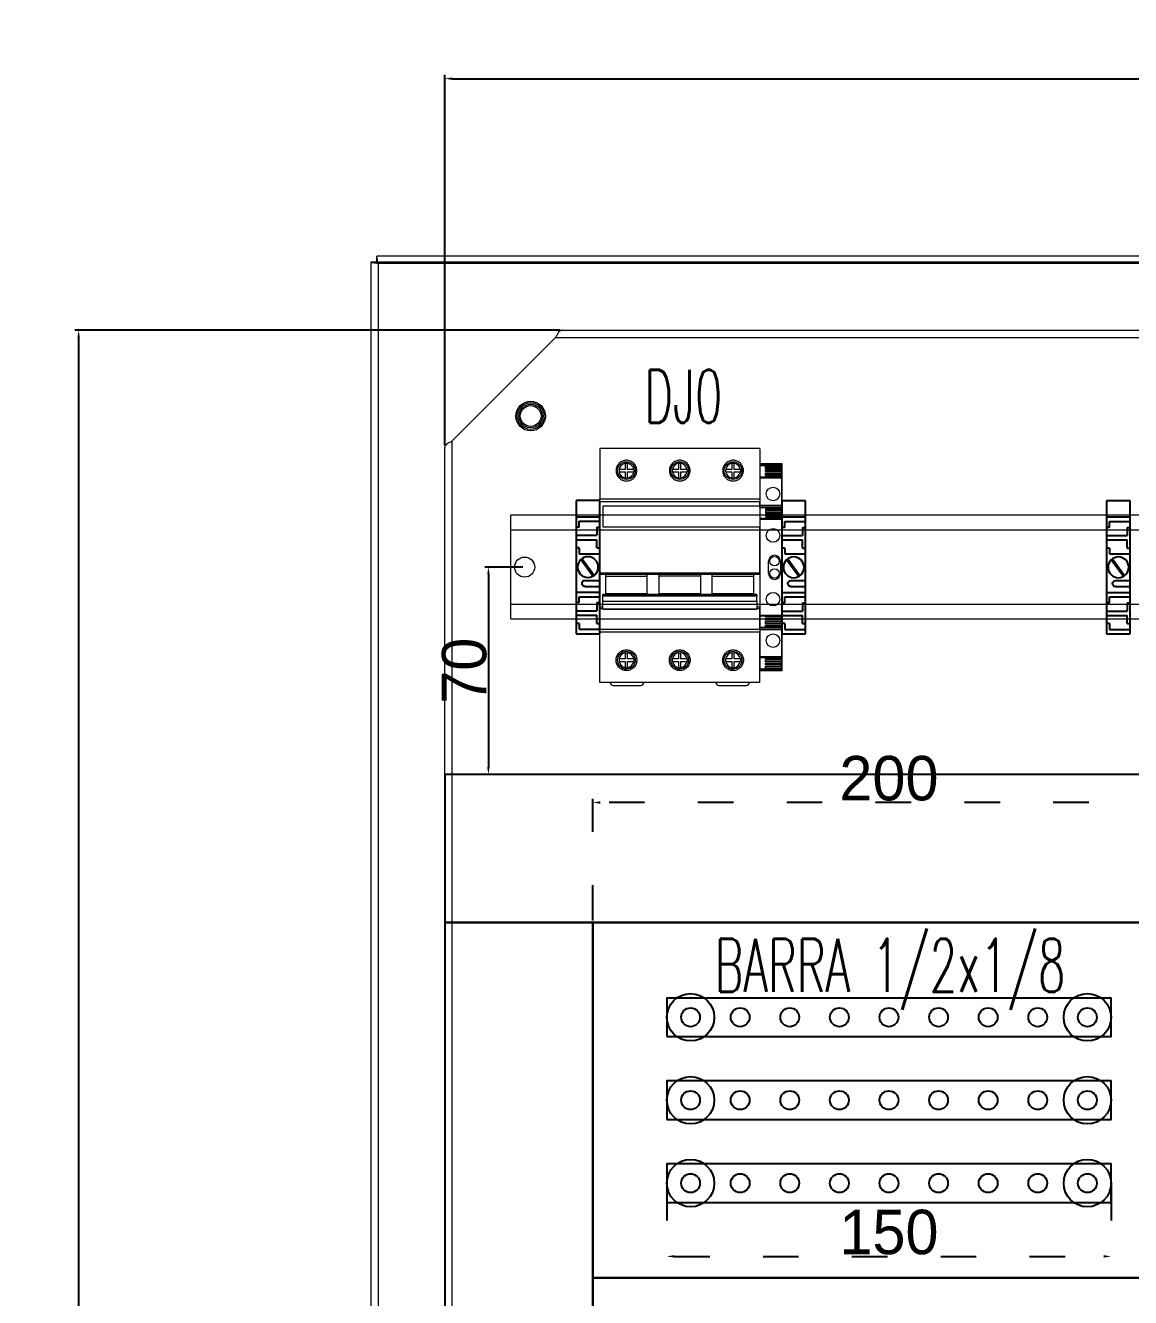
# Model space of a CAD drawing. Header units: inches. Extents: x -3 to 3194, y -983 to 1262.
# Drawn here: x -2.9 to 370.3, y 832.2 to 1261.7 of the extents above; entities that cross this region are included whole.
import ezdxf
from ezdxf.enums import TextEntityAlignment as Align

# ---------------------------------------------------------------- set-up
doc = ezdxf.new("R2010")
doc.units = ezdxf.units.IN
doc.header["$MEASUREMENT"] = 0
doc.linetypes.add('ACAD_ISO03W100', pattern=[30, 12, -18])
doc.layers.add('02', color=7, linetype='Continuous')
doc.layers.add('AUTOCONNECTING', color=1, linetype='Continuous', lineweight=13)
doc.layers.add('T_Din Rail', color=1, linetype='Continuous', lineweight=0)
doc.styles.add('ROMANS', font='romans')
doc.dimstyles.new('ISO-25', dxfattribs={"dimtxt": 15, "dimasz": 2.5, "dimexe": 1.25, "dimexo": 0.625, "dimtad": 1, "dimtxsty": 'Standard', "dimcen": 2.5, "dimclrd": 4, "dimclre": 4, "dimclrt": 4, "dimadec": 0, "dimazin": 0, "dimtfac": 1, "dimtmove": 0, "dimatfit": 3, "dimfxl": 1, "dimtfillclr": 4, "dimarcsym": 0})

# ---------------------------------------------------------------- blocks, each defined once
blk = doc.blocks.new('*U110')
blk.add_circle((0, 0), 3.17)
blk = doc.blocks.new('*U111')
at = {"color": 0, "linetype": 'ByBlock', "lineweight": -2, "transparency": 16777216}
for p in [(0, 0), (16.75, 0), (33.5, 0), (50.25, 0), (67, 0), (83.75, 0), (100.5, 0), (117.25, 0), (134, 0)]:
    blk.add_blockref('*U110', p, dxfattribs=at)
blk = doc.blocks.new('*U112')
blk.add_circle((0, 0), 3.17)
blk = doc.blocks.new('*U113')
at = {"color": 0, "linetype": 'ByBlock', "lineweight": -2, "transparency": 16777216}
for p in [(0, 0), (16.75, 0), (33.5, 0), (50.25, 0), (67, 0), (83.75, 0), (100.5, 0), (117.25, 0), (134, 0)]:
    blk.add_blockref('*U112', p, dxfattribs=at)
blk = doc.blocks.new('*U114')
blk.add_circle((0, 0), 3.17)
blk = doc.blocks.new('*U115')
at = {"color": 0, "linetype": 'ByBlock', "lineweight": -2, "transparency": 16777216}
for p in [(0, 0), (16.75, 0), (33.5, 0), (50.25, 0), (67, 0), (83.75, 0), (100.5, 0), (117.25, 0), (134, 0)]:
    blk.add_blockref('*U114', p, dxfattribs=at)
blk = doc.blocks.new('*D128')
at = {"layer": 'AUTOCONNECTING', "color": 4, "linetype": 'ACAD_ISO03W100', "lineweight": -2, "transparency": 16777216}
for p, q in [((213.74, 870.22), (213.74, 844.87)), ((363.74, 870.22), (363.74, 844.87)), ((216.24, 846.12), (361.24, 846.12))]:
    blk.add_line(p, q, dxfattribs=at)
at = {"layer": 'AUTOCONNECTING', "color": 4, "linetype": 'ACAD_ISO03W100', "lineweight": 13, "transparency": 16777216}
for points in [[(216.24, 846.54), (216.24, 845.71), (213.74, 846.12)], [(361.24, 846.54), (361.24, 845.71), (363.74, 846.12)]]:
    blk.add_solid(points, dxfattribs=at)
at = {"layer": 'Defpoints', "color": 0, "linetype": 'ACAD_ISO03W100', "lineweight": 13, "transparency": 16777216}
for p in [(213.74, 870.84), (363.74, 870.84), (363.74, 846.12)]:
    blk.add_point(p, dxfattribs=at)
at = {"layer": 'AUTOCONNECTING', "color": 4, "linetype": 'ACAD_ISO03W100', "lineweight": 13, "transparency": 16777216, "insert": (288.74, 854.25), "char_height": 15, "attachment_point": 5}
blk.add_mtext('150', dxfattribs=at)
blk = doc.blocks.new('*D129')
at = {"layer": 'AUTOCONNECTING', "color": 4, "linetype": 'ACAD_ISO03W100', "lineweight": -2, "transparency": 16777216}
for p, q in [((188.74, 959.47), (188.74, 1000.6)), ((386.24, 999.35), (191.24, 999.35)), ((388.74, 959.47), (388.74, 1000.6))]:
    blk.add_line(p, q, dxfattribs=at)
at = {"layer": 'AUTOCONNECTING', "color": 4, "linetype": 'ACAD_ISO03W100', "lineweight": 13, "transparency": 16777216}
for points in [[(191.24, 999.77), (191.24, 998.93), (188.74, 999.35)], [(386.24, 999.77), (386.24, 998.93), (388.74, 999.35)]]:
    blk.add_solid(points, dxfattribs=at)
at = {"layer": 'Defpoints', "color": 0, "linetype": 'ACAD_ISO03W100', "lineweight": 13, "transparency": 16777216}
for p in [(188.74, 999.35), (188.74, 958.84), (388.74, 958.84)]:
    blk.add_point(p, dxfattribs=at)
at = {"layer": 'AUTOCONNECTING', "color": 4, "linetype": 'ACAD_ISO03W100', "lineweight": 13, "transparency": 16777216, "insert": (288.74, 1007.47), "char_height": 15, "attachment_point": 5}
blk.add_mtext('200', dxfattribs=at)
blk = doc.blocks.new('Poste')
at = {"layer": '02'}
for p, q in [((0, 0), (0.8, 0)), ((0, -4.5), (0, 0)), ((0.8, 0), (0.8, -4.5)), ((0.1, -0.35), (0, -0.35)), ((0.1, -0.35), (0.1, -0.15)), ((0.1, -0.15), (0.8, -0.15)), ((0.7, -0.35), (0.8, -0.35)), ((0.7, -0.35), (0.7, -0.625)), ((0, -0.625), (0.7, -0.625)), ((0, -0.775), (0.7, -0.775)), ((0.7, -1.05), (0.7, -0.775)), ((0.1, -1.05), (0, -1.05)), ((0.1, -1.05), (0.1, -1.25)), ((0.1, -1.25), (0.8, -1.25)), ((0.7, -1.05), (0.8, -1.05)), ((0, -1.4), (0.8, -1.4)), ((0.3, -1.6), (0.8, -1.6)), ((0.567, -1.942), (0.158, -2.503)), ((0.606, -1.967), (0.194, -2.533)), ((0.3, -1.8), (0.8, -1.8)), ((0.1, -2.9), (0, -2.9)), ((0.1, -2.7), (0.8, -2.7)), ((0.1, -2.9), (0.1, -2.7)), ((0.7, -2.9), (0.7, -3.175)), ((0.7, -2.9), (0.8, -2.9)), ((0, -3.175), (0.7, -3.175)), ((0, -3.325), (0.7, -3.325)), ((0.7, -3.6), (0.7, -3.325)), ((0.1, -3.6), (0, -3.6)), ((0.1, -3.6), (0.1, -3.8)), ((0.1, -3.8), (0.8, -3.8)), ((0.7, -3.6), (0.8, -3.6)), ((0, -3.95), (0.8, -3.95)), ((0.8, -4.5), (0, -4.5))]:
    blk.add_line(p, q, dxfattribs=at)
blk.add_circle((0.4, -2.25), 0.35, dxfattribs=at)
blk.add_arc((0.3, -1.7), 0.1, 90, 270, dxfattribs=at)
blk = doc.blocks.new('MiniDJ3P')
at = {"color": 7, "linetype": 'Continuous', "lineweight": 15}
for p, q in [((54, 0), (0, 0)), ((0, 0), (0, -17)), ((54, 0), (54, -17)), ((6.53, -7.1), (6.5, -7.1)), ((6.5, -7.9), (6.53, -7.9)), ((8.6, -7.1), (6.53, -7.1)), ((6.53, -7.9), (8.6, -7.9)), ((8.6, -5), (8.6, -5.03)), ((8.6, -5.03), (8.6, -7.1)), ((8.6, -7.9), (8.6, -9.97)), ((9.4, -5.03), (9.4, -5)), ((9.4, -7.1), (9.4, -5.03)), ((11.47, -7.1), (9.4, -7.1)), ((9.4, -7.9), (11.47, -7.9)), ((9.4, -9.97), (9.4, -7.9)), ((11.5, -7.1), (11.47, -7.1)), ((11.47, -7.9), (11.5, -7.9)), ((24.53, -7.1), (24.5, -7.1)), ((24.5, -7.9), (24.53, -7.9)), ((26.6, -7.1), (24.53, -7.1)), ((24.53, -7.9), (26.6, -7.9)), ((26.6, -5), (26.6, -5.03)), ((26.6, -5.03), (26.6, -7.1)), ((26.6, -7.9), (26.6, -9.97)), ((27.4, -5.03), (27.4, -5)), ((27.4, -7.1), (27.4, -5.03)), ((29.47, -7.1), (27.4, -7.1)), ((27.4, -7.9), (29.47, -7.9)), ((27.4, -9.97), (27.4, -7.9)), ((29.5, -7.1), (29.47, -7.1)), ((29.47, -7.9), (29.5, -7.9)), ((42.53, -7.1), (42.5, -7.1)), ((42.5, -7.9), (42.53, -7.9)), ((44.6, -7.1), (42.53, -7.1)), ((42.53, -7.9), (44.6, -7.9)), ((44.6, -5), (44.6, -5.03)), ((44.6, -5.03), (44.6, -7.1)), ((44.6, -7.9), (44.6, -9.97)), ((45.4, -5.03), (45.4, -5)), ((45.4, -7.1), (45.4, -5.03)), ((47.47, -7.1), (45.4, -7.1)), ((45.4, -7.9), (47.47, -7.9)), ((45.4, -9.97), (45.4, -7.9)), ((47.5, -7.1), (47.47, -7.1)), ((47.47, -7.9), (47.5, -7.9)), ((8.6, -9.97), (8.6, -10)), ((9.4, -10), (9.4, -9.97)), ((26.6, -9.97), (26.6, -10)), ((27.4, -10), (27.4, -9.97)), ((44.6, -9.97), (44.6, -10)), ((45.4, -10), (45.4, -9.97)), ((0, -17), (54, -17)), ((0, -18), (0, -17)), ((54, -17), (54, -18)), ((54, -18), (0, -18)), ((0, -42), (0, -18)), ((1, -19.5), (1, -26.5)), ((54, -19.5), (1, -19.5)), ((54, -19.5), (54, -18)), ((54, -19.5), (54, -26.5)), ((1, -26.5), (54, -26.5)), ((54, -42), (54, -26.5)), ((0, -42), (54, -42)), ((0, -42), (0, -42.5)), ((0, -42.5), (2, -42.5)), ((0, -42.5), (0, -53.5)), ((2, -49.26), (2, -42.5)), ((2, -42.5), (16, -42.5)), ((16, -42.5), (20, -42.5)), ((16, -49.26), (16, -42.5)), ((20, -42.5), (20, -49.26)), ((20, -42.5), (34, -42.5)), ((34, -42.5), (34, -49.26)), ((34, -42.5), (38, -42.5)), ((38, -49.26), (38, -42.5)), ((38, -42.5), (52, -42.5)), ((52, -49.26), (52, -42.5)), ((52, -42.5), (54, -42.5)), ((54, -42), (54, -42.5)), ((54, -42.5), (54, -53.5)), ((2, -43.18), (16, -43.18)), ((34, -43.18), (20, -43.18)), ((38, -43.18), (52, -43.18)), ((1, -49.26), (2, -49.26)), ((1, -49.26), (1, -49.36)), ((5, -49.36), (1, -49.36)), ((1, -49.56), (1, -49.36)), ((1, -49.56), (53, -49.56)), ((1, -49.86), (1, -49.56)), ((53, -49.86), (1, -49.86)), ((1, -51.57), (1, -49.86)), ((16, -49.1), (2, -49.1)), ((13, -49.2), (5, -49.2)), ((5, -49.2), (5, -49.36)), ((13, -49.21), (5, -49.21)), ((13, -49.36), (5, -49.36)), ((13, -49.36), (13, -49.2)), ((23, -49.36), (13, -49.36)), ((16, -49.26), (17, -49.26)), ((17, -49.36), (17, -49.26)), ((19, -49.36), (17, -49.36)), ((19, -49.26), (19, -49.36)), ((19, -49.26), (20, -49.26)), ((34, -49.1), (20, -49.1)), ((31, -49.2), (23, -49.2)), ((23, -49.2), (23, -49.36)), ((31, -49.21), (23, -49.21)), ((31, -49.36), (23, -49.36)), ((24.9, -49.33), (25.04, -49.33)), ((24.9, -49.36), (24.9, -49.33)), ((25.04, -49.33), (25.04, -49.36)), ((25.97, -49.33), (26.11, -49.33)), ((25.97, -49.36), (25.97, -49.33)), ((26.11, -49.33), (26.11, -49.36)), ((31, -49.36), (31, -49.2)), ((41, -49.36), (31, -49.36)), ((34, -49.26), (35, -49.26)), ((35, -49.36), (35, -49.26)), ((37, -49.36), (35, -49.36)), ((37, -49.26), (37, -49.36)), ((37, -49.26), (38, -49.26)), ((52, -49.1), (38, -49.1)), ((49, -49.2), (41, -49.2)), ((41, -49.2), (41, -49.36)), ((49, -49.21), (41, -49.21)), ((49, -49.36), (41, -49.36)), ((49, -49.36), (49, -49.2)), ((53, -49.36), (49, -49.36)), ((52, -49.26), (53, -49.26)), ((53, -49.36), (53, -49.26)), ((53, -49.56), (53, -49.36)), ((53, -49.56), (53, -49.86)), ((53, -51.57), (53, -49.86)), ((0, -53.5), (1, -53.5)), ((0, -53.5), (0, -54)), ((0, -61), (0, -54)), ((1, -51.57), (53, -51.57)), ((1, -54.26), (1, -51.57)), ((53, -54.26), (1, -54.26)), ((1, -54.33), (1, -54.26)), ((1, -54.33), (53, -54.33)), ((1, -54.33), (53, -54.33)), ((1, -54.33), (1, -54.33)), ((53, -51.57), (53, -54.26)), ((53, -53.5), (54, -53.5)), ((53, -54.33), (53, -54.26)), ((53, -54.33), (53, -54.33)), ((54, -53.5), (54, -54)), ((54, -61), (54, -54)), ((0, -61), (54, -61)), ((0, -62), (0, -61)), ((54, -62), (0, -62)), ((0, -79), (0, -62)), ((54, -61), (54, -62)), ((54, -79), (54, -62)), ((6.53, -71.1), (6.5, -71.1)), ((6.5, -71.9), (6.53, -71.9)), ((8.6, -71.1), (6.53, -71.1)), ((6.53, -71.9), (8.6, -71.9)), ((8.6, -69), (8.6, -69.03)), ((8.6, -69.03), (8.6, -71.1)), ((8.6, -71.9), (8.6, -73.97)), ((9.4, -69.03), (9.4, -69)), ((9.4, -71.1), (9.4, -69.03)), ((11.47, -71.1), (9.4, -71.1)), ((9.4, -73.97), (9.4, -71.9)), ((9.4, -71.9), (11.47, -71.9)), ((11.5, -71.1), (11.47, -71.1)), ((11.47, -71.9), (11.5, -71.9)), ((24.53, -71.1), (24.5, -71.1)), ((24.5, -71.9), (24.53, -71.9)), ((26.6, -71.1), (24.53, -71.1)), ((24.53, -71.9), (26.6, -71.9)), ((26.6, -69), (26.6, -69.03)), ((26.6, -69.03), (26.6, -71.1)), ((26.6, -71.9), (26.6, -73.97)), ((27.4, -69.03), (27.4, -69)), ((27.4, -71.1), (27.4, -69.03)), ((29.47, -71.1), (27.4, -71.1)), ((27.4, -71.9), (29.47, -71.9)), ((27.4, -73.97), (27.4, -71.9)), ((29.5, -71.1), (29.47, -71.1)), ((29.47, -71.9), (29.5, -71.9)), ((42.53, -71.1), (42.5, -71.1)), ((42.5, -71.9), (42.53, -71.9)), ((44.6, -71.1), (42.53, -71.1)), ((42.53, -71.9), (44.6, -71.9)), ((44.6, -69), (44.6, -69.03)), ((44.6, -69.03), (44.6, -71.1)), ((44.6, -71.9), (44.6, -73.97)), ((45.4, -69.03), (45.4, -69)), ((45.4, -71.1), (45.4, -69.03)), ((47.47, -71.1), (45.4, -71.1)), ((45.4, -71.9), (47.47, -71.9)), ((45.4, -73.97), (45.4, -71.9)), ((47.5, -71.1), (47.47, -71.1)), ((47.47, -71.9), (47.5, -71.9)), ((7.83, -74.8), (9, -74.8)), ((8.6, -73.97), (8.6, -74)), ((9, -75), (9, -74.8)), ((9.4, -74), (9.4, -73.97)), ((25.83, -74.8), (27, -74.8)), ((26.6, -73.97), (26.6, -74)), ((27, -75), (27, -74.8)), ((27.4, -74), (27.4, -73.97)), ((43.83, -74.8), (45, -74.8)), ((44.6, -73.97), (44.6, -74)), ((45, -75), (45, -74.8)), ((45.4, -74), (45.4, -73.97)), ((54, -79), (0, -79)), ((4.5, -80), (13.8, -80)), ((40.2, -80), (49.5, -80))]:
    blk.add_line(p, q, dxfattribs=at)
at = {"color": 8, "linetype": 'Continuous', "lineweight": 15}
for p, q in [((0, -54), (1, -54)), ((53, -54), (54, -54))]:
    blk.add_line(p, q, dxfattribs=at)
at = {"color": 7, "linetype": 'Continuous', "lineweight": 15}
for centre in [(9, -7.5), (27, -7.5), (45, -7.5), (9, -71.5), (27, -71.5), (45, -71.5)]:
    blk.add_circle(centre, 3, dxfattribs=at)
for centre, radius, start, end in [((9, -7.5), 2.5, 99.2069, 170.7931), ((9, -7.5), 2.5, 189.2069, 260.7931), ((9, -7.5), 2.5, 9.2069, 80.7931), ((9, -7.5), 2.5, 279.2069, 350.7931), ((27, -7.5), 2.5, 99.2069, 170.7931), ((27, -7.5), 2.5, 189.2069, 260.7931), ((27, -7.5), 2.5, 9.2069, 80.7931), ((27, -7.5), 2.5, 279.2069, 350.7931), ((45, -7.5), 2.5, 99.2069, 170.7931), ((45, -7.5), 2.5, 189.2069, 260.7931), ((45, -7.5), 2.5, 9.2069, 80.7931), ((45, -7.5), 2.5, 279.2069, 350.7931), ((9, -71.5), 2.5, 99.2069, 170.7931), ((9, -71.5), 2.5, 189.2069, 260.7931), ((9, -71.5), 2.5, 9.2069, 80.7931), ((9, -71.5), 2.5, 279.2069, 350.7931), ((27, -71.5), 2.5, 99.2069, 170.7931), ((27, -71.5), 2.5, 189.2069, 260.7931), ((27, -71.5), 2.5, 9.2069, 80.7931), ((27, -71.5), 2.5, 279.2069, 350.7931), ((45, -71.5), 2.5, 99.2069, 170.7931), ((45, -71.5), 2.5, 189.2069, 260.7931), ((45, -71.5), 2.5, 9.2069, 80.7931), ((45, -71.5), 2.5, 279.2069, 350.7931), ((4.5, -79), 1, 180, 270), ((13.8, -79), 1, 270, 0), ((40.2, -79), 1, 180, 270), ((49.5, -79), 1, 270, 0)]:
    blk.add_arc(centre, radius, start, end, dxfattribs=at)
for points, knots in [([(9, -11), (8.77, -11), (8.54, -10.98), (8.09, -10.89), (7.87, -10.82), (7.44, -10.64), (7.24, -10.53), (6.86, -10.28), (6.68, -10.13), (6.36, -9.81), (6.21, -9.63), (5.96, -9.24), (5.85, -9.04), (5.68, -8.62), (5.61, -8.4), (5.52, -7.95), (5.5, -7.72), (5.5, -7.27), (5.52, -7.04), (5.61, -6.59), (5.68, -6.37), (5.85, -5.95), (5.96, -5.75), (6.21, -5.37), (6.36, -5.19), (6.68, -4.87), (6.86, -4.72), (7.24, -4.47), (7.44, -4.36), (7.87, -4.18), (8.09, -4.11), (8.54, -4.02), (8.77, -4), (9.23, -4), (9.46, -4.02), (9.91, -4.11), (10.13, -4.18), (10.55, -4.36), (10.76, -4.46), (11.14, -4.72), (11.31, -4.87), (11.64, -5.19), (11.78, -5.37), (12.04, -5.75), (12.14, -5.95), (12.32, -6.37), (12.39, -6.59), (12.48, -7.03), (12.5, -7.26), (12.5, -7.72), (12.48, -7.95), (12.39, -8.39), (12.33, -8.61), (12.15, -9.04), (12.04, -9.24), (11.79, -9.62), (11.65, -9.8), (11.32, -10.13), (11.15, -10.27), (10.76, -10.53), (10.56, -10.64), (9.93, -10.91), (9.46, -11), (9, -11)], [0, 0, 0, 0, 0.03125, 0.03125, 0.0625, 0.0625, 0.09375, 0.09375, 0.125, 0.125, 0.15625, 0.15625, 0.1875, 0.1875, 0.21875, 0.21875, 0.25, 0.25, 0.28125, 0.28125, 0.3125, 0.3125, 0.34375, 0.34375, 0.375, 0.375, 0.40625, 0.40625, 0.4375, 0.4375, 0.46875, 0.46875, 0.5, 0.5, 0.53125, 0.53125, 0.5625, 0.5625, 0.59375, 0.59375, 0.625, 0.625, 0.65625, 0.65625, 0.6875, 0.6875, 0.71875, 0.71875, 0.75, 0.75, 0.78125, 0.78125, 0.8125, 0.8125, 0.84375, 0.84375, 0.875, 0.875, 0.90625, 0.90625, 0.9375, 0.9375, 1, 1, 1, 1]), ([(27, -11), (26.77, -11), (26.54, -10.98), (26.09, -10.89), (25.87, -10.82), (25.44, -10.64), (25.24, -10.53), (24.86, -10.28), (24.68, -10.13), (24.36, -9.81), (24.21, -9.63), (23.96, -9.24), (23.85, -9.04), (23.68, -8.62), (23.61, -8.4), (23.52, -7.95), (23.5, -7.72), (23.5, -7.27), (23.52, -7.04), (23.61, -6.59), (23.68, -6.37), (23.85, -5.95), (23.96, -5.75), (24.21, -5.37), (24.36, -5.19), (24.68, -4.87), (24.86, -4.72), (25.24, -4.47), (25.44, -4.36), (25.87, -4.18), (26.09, -4.11), (26.54, -4.02), (26.77, -4), (27.23, -4), (27.46, -4.02), (27.91, -4.11), (28.13, -4.18), (28.55, -4.36), (28.76, -4.46), (29.14, -4.72), (29.31, -4.87), (29.64, -5.19), (29.78, -5.37), (30.04, -5.75), (30.14, -5.95), (30.32, -6.37), (30.39, -6.59), (30.48, -7.03), (30.5, -7.26), (30.5, -7.72), (30.48, -7.95), (30.39, -8.39), (30.33, -8.61), (30.15, -9.04), (30.04, -9.24), (29.79, -9.62), (29.65, -9.8), (29.32, -10.13), (29.15, -10.27), (28.76, -10.53), (28.56, -10.64), (27.93, -10.91), (27.46, -11), (27, -11)], [0, 0, 0, 0, 0.03125, 0.03125, 0.0625, 0.0625, 0.09375, 0.09375, 0.125, 0.125, 0.15625, 0.15625, 0.1875, 0.1875, 0.21875, 0.21875, 0.25, 0.25, 0.28125, 0.28125, 0.3125, 0.3125, 0.34375, 0.34375, 0.375, 0.375, 0.40625, 0.40625, 0.4375, 0.4375, 0.46875, 0.46875, 0.5, 0.5, 0.53125, 0.53125, 0.5625, 0.5625, 0.59375, 0.59375, 0.625, 0.625, 0.65625, 0.65625, 0.6875, 0.6875, 0.71875, 0.71875, 0.75, 0.75, 0.78125, 0.78125, 0.8125, 0.8125, 0.84375, 0.84375, 0.875, 0.875, 0.90625, 0.90625, 0.9375, 0.9375, 1, 1, 1, 1]), ([(45, -11), (44.77, -11), (44.54, -10.98), (44.09, -10.89), (43.87, -10.82), (43.44, -10.64), (43.24, -10.53), (42.86, -10.28), (42.68, -10.13), (42.36, -9.81), (42.21, -9.63), (41.96, -9.24), (41.85, -9.04), (41.68, -8.62), (41.61, -8.4), (41.52, -7.95), (41.5, -7.72), (41.5, -7.27), (41.52, -7.04), (41.61, -6.59), (41.68, -6.37), (41.85, -5.95), (41.96, -5.75), (42.21, -5.37), (42.36, -5.19), (42.68, -4.87), (42.86, -4.72), (43.24, -4.47), (43.44, -4.36), (43.87, -4.18), (44.09, -4.11), (44.54, -4.02), (44.77, -4), (45.23, -4), (45.46, -4.02), (45.91, -4.11), (46.13, -4.18), (46.55, -4.36), (46.76, -4.46), (47.14, -4.72), (47.31, -4.87), (47.64, -5.19), (47.78, -5.37), (48.04, -5.75), (48.14, -5.95), (48.32, -6.37), (48.39, -6.59), (48.48, -7.03), (48.5, -7.26), (48.5, -7.72), (48.48, -7.95), (48.39, -8.39), (48.33, -8.61), (48.15, -9.04), (48.04, -9.24), (47.79, -9.62), (47.65, -9.8), (47.32, -10.13), (47.15, -10.27), (46.76, -10.53), (46.56, -10.64), (45.93, -10.91), (45.46, -11), (45, -11)], [0, 0, 0, 0, 0.03125, 0.03125, 0.0625, 0.0625, 0.09375, 0.09375, 0.125, 0.125, 0.15625, 0.15625, 0.1875, 0.1875, 0.21875, 0.21875, 0.25, 0.25, 0.28125, 0.28125, 0.3125, 0.3125, 0.34375, 0.34375, 0.375, 0.375, 0.40625, 0.40625, 0.4375, 0.4375, 0.46875, 0.46875, 0.5, 0.5, 0.53125, 0.53125, 0.5625, 0.5625, 0.59375, 0.59375, 0.625, 0.625, 0.65625, 0.65625, 0.6875, 0.6875, 0.71875, 0.71875, 0.75, 0.75, 0.78125, 0.78125, 0.8125, 0.8125, 0.84375, 0.84375, 0.875, 0.875, 0.90625, 0.90625, 0.9375, 0.9375, 1, 1, 1, 1]), ([(6.5, -7.1), (6.5, -7.23), (6.5, -7.37), (6.5, -7.63), (6.5, -7.77), (6.5, -7.9)], [0, 0, 0, 0, 0.5, 0.5, 1, 1, 1, 1]), ([(8.6, -5), (8.73, -5), (8.87, -5), (9.13, -5), (9.27, -5), (9.4, -5)], [0, 0, 0, 0, 0.5, 0.5, 1, 1, 1, 1]), ([(11.5, -7.1), (11.5, -7.23), (11.5, -7.37), (11.5, -7.63), (11.5, -7.77), (11.5, -7.9)], [0, 0, 0, 0, 0.5, 0.5, 1, 1, 1, 1]), ([(24.5, -7.1), (24.5, -7.23), (24.5, -7.37), (24.5, -7.63), (24.5, -7.77), (24.5, -7.9)], [0, 0, 0, 0, 0.5, 0.5, 1, 1, 1, 1]), ([(26.6, -5), (26.73, -5), (26.87, -5), (27.13, -5), (27.27, -5), (27.4, -5)], [0, 0, 0, 0, 0.5, 0.5, 1, 1, 1, 1]), ([(29.5, -7.1), (29.5, -7.23), (29.5, -7.37), (29.5, -7.63), (29.5, -7.77), (29.5, -7.9)], [0, 0, 0, 0, 0.5, 0.5, 1, 1, 1, 1]), ([(42.5, -7.1), (42.5, -7.23), (42.5, -7.37), (42.5, -7.63), (42.5, -7.77), (42.5, -7.9)], [0, 0, 0, 0, 0.5, 0.5, 1, 1, 1, 1]), ([(44.6, -5), (44.73, -5), (44.87, -5), (45.13, -5), (45.27, -5), (45.4, -5)], [0, 0, 0, 0, 0.5, 0.5, 1, 1, 1, 1]), ([(47.5, -7.1), (47.5, -7.23), (47.5, -7.37), (47.5, -7.63), (47.5, -7.77), (47.5, -7.9)], [0, 0, 0, 0, 0.5, 0.5, 1, 1, 1, 1]), ([(8.6, -10), (8.73, -10), (8.87, -10), (9.13, -10), (9.27, -10), (9.4, -10)], [0, 0, 0, 0, 0.5, 0.5, 1, 1, 1, 1]), ([(26.6, -10), (26.73, -10), (26.87, -10), (27.13, -10), (27.27, -10), (27.4, -10)], [0, 0, 0, 0, 0.5, 0.5, 1, 1, 1, 1]), ([(44.6, -10), (44.73, -10), (44.87, -10), (45.13, -10), (45.27, -10), (45.4, -10)], [0, 0, 0, 0, 0.5, 0.5, 1, 1, 1, 1]), ([(7.86, -49.36), (7.87, -49.36), (7.9, -49.36), (7.93, -49.36), (7.96, -49.36)], [0, 0, 0, 0, 0.366433, 1, 1, 1, 1]), ([(10.19, -49.36), (10.21, -49.36), (10.24, -49.36), (10.27, -49.36), (10.29, -49.36)], [0, 0, 0, 0, 0.3495804, 1, 1, 1, 1]), ([(26.5, -49.36), (26.51, -49.36), (26.55, -49.35), (26.66, -49.33), (26.82, -49.32), (26.98, -49.33), (27.11, -49.34), (27.16, -49.36), (27.18, -49.36)], [0, 0, 0, 0, 0.050488, 0.260478, 0.471563, 0.685787, 0.895157, 1, 1, 1, 1]), ([(28.84, -49.36), (28.84, -49.36), (28.88, -49.35), (29, -49.33), (29.15, -49.32), (29.31, -49.33), (29.44, -49.34), (29.5, -49.36), (29.52, -49.36)], [0, 0, 0, 0, 0.05049, 0.25872, 0.467622, 0.683358, 0.894905, 1, 1, 1, 1]), ([(43.86, -49.36), (43.87, -49.36), (43.9, -49.36), (43.93, -49.36), (43.96, -49.36)], [0, 0, 0, 0, 0.366423, 1, 1, 1, 1]), ([(46.19, -49.36), (46.21, -49.36), (46.24, -49.36), (46.27, -49.36), (46.29, -49.36)], [0, 0, 0, 0, 0.349587, 1, 1, 1, 1]), ([(9, -75), (9.23, -75), (9.46, -74.98), (9.91, -74.89), (10.13, -74.82), (10.56, -74.64), (10.76, -74.54), (11.14, -74.28), (11.32, -74.13), (11.64, -73.81), (11.78, -73.63), (12.04, -73.25), (12.15, -73.05), (12.32, -72.63), (12.39, -72.41), (12.48, -71.96), (12.5, -71.74), (12.5, -71.28), (12.48, -71.05), (12.39, -70.6), (12.33, -70.38), (12.15, -69.96), (12.04, -69.76), (11.79, -69.38), (11.65, -69.2), (11.32, -68.87), (11.14, -68.72), (10.76, -68.47), (10.56, -68.36), (10.13, -68.18), (9.91, -68.11), (9.46, -68.02), (9.23, -68), (8.77, -68), (8.54, -68.02), (8.09, -68.11), (7.87, -68.18), (7.45, -68.36), (7.24, -68.46), (6.86, -68.72), (6.68, -68.87), (6.36, -69.19), (6.21, -69.37), (5.96, -69.75), (5.85, -69.96), (5.68, -70.38), (5.61, -70.6), (5.52, -71.05), (5.5, -71.27), (5.5, -71.74), (5.52, -71.96), (5.61, -72.41), (5.68, -72.63), (5.85, -73.05), (5.96, -73.25), (6.21, -73.63), (6.36, -73.81), (6.68, -74.13), (6.86, -74.28), (7.24, -74.53), (7.44, -74.64), (8.07, -74.91), (8.54, -75), (9, -75)], [0, 0, 0, 0, 0.03125, 0.03125, 0.0625, 0.0625, 0.09375, 0.09375, 0.125, 0.125, 0.15625, 0.15625, 0.1875, 0.1875, 0.21875, 0.21875, 0.25, 0.25, 0.28125, 0.28125, 0.3125, 0.3125, 0.34375, 0.34375, 0.375, 0.375, 0.40625, 0.40625, 0.4375, 0.4375, 0.46875, 0.46875, 0.5, 0.5, 0.53125, 0.53125, 0.5625, 0.5625, 0.59375, 0.59375, 0.625, 0.625, 0.65625, 0.65625, 0.6875, 0.6875, 0.71875, 0.71875, 0.75, 0.75, 0.78125, 0.78125, 0.8125, 0.8125, 0.84375, 0.84375, 0.875, 0.875, 0.90625, 0.90625, 0.9375, 0.9375, 1, 1, 1, 1]), ([(27, -75), (27.23, -75), (27.46, -74.98), (27.91, -74.89), (28.13, -74.82), (28.56, -74.64), (28.76, -74.54), (29.14, -74.28), (29.32, -74.13), (29.64, -73.81), (29.78, -73.63), (30.04, -73.25), (30.15, -73.05), (30.32, -72.63), (30.39, -72.41), (30.48, -71.96), (30.5, -71.74), (30.5, -71.28), (30.48, -71.05), (30.39, -70.6), (30.33, -70.38), (30.15, -69.96), (30.04, -69.76), (29.79, -69.38), (29.65, -69.2), (29.32, -68.87), (29.14, -68.72), (28.76, -68.47), (28.56, -68.36), (28.13, -68.18), (27.91, -68.11), (27.46, -68.02), (27.23, -68), (26.77, -68), (26.54, -68.02), (26.09, -68.11), (25.87, -68.18), (25.45, -68.36), (25.24, -68.46), (24.86, -68.72), (24.68, -68.87), (24.36, -69.19), (24.21, -69.37), (23.96, -69.75), (23.85, -69.96), (23.68, -70.38), (23.61, -70.6), (23.52, -71.05), (23.5, -71.27), (23.5, -71.74), (23.52, -71.96), (23.61, -72.41), (23.68, -72.63), (23.85, -73.05), (23.96, -73.25), (24.21, -73.63), (24.36, -73.81), (24.68, -74.13), (24.86, -74.28), (25.24, -74.53), (25.44, -74.64), (26.07, -74.91), (26.54, -75), (27, -75)], [0, 0, 0, 0, 0.03125, 0.03125, 0.0625, 0.0625, 0.09375, 0.09375, 0.125, 0.125, 0.15625, 0.15625, 0.1875, 0.1875, 0.21875, 0.21875, 0.25, 0.25, 0.28125, 0.28125, 0.3125, 0.3125, 0.34375, 0.34375, 0.375, 0.375, 0.40625, 0.40625, 0.4375, 0.4375, 0.46875, 0.46875, 0.5, 0.5, 0.53125, 0.53125, 0.5625, 0.5625, 0.59375, 0.59375, 0.625, 0.625, 0.65625, 0.65625, 0.6875, 0.6875, 0.71875, 0.71875, 0.75, 0.75, 0.78125, 0.78125, 0.8125, 0.8125, 0.84375, 0.84375, 0.875, 0.875, 0.90625, 0.90625, 0.9375, 0.9375, 1, 1, 1, 1]), ([(45, -75), (45.23, -75), (45.46, -74.98), (45.91, -74.89), (46.13, -74.82), (46.56, -74.64), (46.76, -74.54), (47.14, -74.28), (47.32, -74.13), (47.64, -73.81), (47.78, -73.63), (48.04, -73.25), (48.15, -73.05), (48.32, -72.63), (48.39, -72.41), (48.48, -71.96), (48.5, -71.74), (48.5, -71.28), (48.48, -71.05), (48.39, -70.6), (48.33, -70.38), (48.15, -69.96), (48.04, -69.76), (47.79, -69.38), (47.65, -69.2), (47.32, -68.87), (47.14, -68.72), (46.76, -68.47), (46.56, -68.36), (46.13, -68.18), (45.91, -68.11), (45.46, -68.02), (45.23, -68), (44.77, -68), (44.54, -68.02), (44.09, -68.11), (43.87, -68.18), (43.45, -68.36), (43.24, -68.46), (42.86, -68.72), (42.68, -68.87), (42.36, -69.19), (42.21, -69.37), (41.96, -69.75), (41.85, -69.96), (41.68, -70.38), (41.61, -70.6), (41.52, -71.05), (41.5, -71.27), (41.5, -71.74), (41.52, -71.96), (41.61, -72.41), (41.68, -72.63), (41.85, -73.05), (41.96, -73.25), (42.21, -73.63), (42.36, -73.81), (42.68, -74.13), (42.86, -74.28), (43.24, -74.53), (43.44, -74.64), (44.07, -74.91), (44.54, -75), (45, -75)], [0, 0, 0, 0, 0.03125, 0.03125, 0.0625, 0.0625, 0.09375, 0.09375, 0.125, 0.125, 0.15625, 0.15625, 0.1875, 0.1875, 0.21875, 0.21875, 0.25, 0.25, 0.28125, 0.28125, 0.3125, 0.3125, 0.34375, 0.34375, 0.375, 0.375, 0.40625, 0.40625, 0.4375, 0.4375, 0.46875, 0.46875, 0.5, 0.5, 0.53125, 0.53125, 0.5625, 0.5625, 0.59375, 0.59375, 0.625, 0.625, 0.65625, 0.65625, 0.6875, 0.6875, 0.71875, 0.71875, 0.75, 0.75, 0.78125, 0.78125, 0.8125, 0.8125, 0.84375, 0.84375, 0.875, 0.875, 0.90625, 0.90625, 0.9375, 0.9375, 1, 1, 1, 1]), ([(6.5, -71.1), (6.5, -71.23), (6.5, -71.37), (6.5, -71.63), (6.5, -71.77), (6.5, -71.9)], [0, 0, 0, 0, 0.5, 0.5, 1, 1, 1, 1]), ([(8.6, -69), (8.73, -69), (8.87, -69), (9.13, -69), (9.27, -69), (9.4, -69)], [0, 0, 0, 0, 0.5, 0.5, 1, 1, 1, 1]), ([(11.5, -71.1), (11.5, -71.23), (11.5, -71.37), (11.5, -71.63), (11.5, -71.77), (11.5, -71.9)], [0, 0, 0, 0, 0.5, 0.5, 1, 1, 1, 1]), ([(24.5, -71.1), (24.5, -71.23), (24.5, -71.37), (24.5, -71.63), (24.5, -71.77), (24.5, -71.9)], [0, 0, 0, 0, 0.5, 0.5, 1, 1, 1, 1]), ([(26.6, -69), (26.73, -69), (26.87, -69), (27.13, -69), (27.27, -69), (27.4, -69)], [0, 0, 0, 0, 0.5, 0.5, 1, 1, 1, 1]), ([(29.5, -71.1), (29.5, -71.23), (29.5, -71.37), (29.5, -71.63), (29.5, -71.77), (29.5, -71.9)], [0, 0, 0, 0, 0.5, 0.5, 1, 1, 1, 1]), ([(42.5, -71.1), (42.5, -71.23), (42.5, -71.37), (42.5, -71.63), (42.5, -71.77), (42.5, -71.9)], [0, 0, 0, 0, 0.5, 0.5, 1, 1, 1, 1]), ([(44.6, -69), (44.73, -69), (44.87, -69), (45.13, -69), (45.27, -69), (45.4, -69)], [0, 0, 0, 0, 0.5, 0.5, 1, 1, 1, 1]), ([(47.5, -71.1), (47.5, -71.23), (47.5, -71.37), (47.5, -71.63), (47.5, -71.77), (47.5, -71.9)], [0, 0, 0, 0, 0.5, 0.5, 1, 1, 1, 1]), ([(8.6, -74), (8.73, -74), (8.87, -74), (9.13, -74), (9.27, -74), (9.4, -74)], [0, 0, 0, 0, 0.5, 0.5, 1, 1, 1, 1]), ([(26.6, -74), (26.73, -74), (26.87, -74), (27.13, -74), (27.27, -74), (27.4, -74)], [0, 0, 0, 0, 0.5, 0.5, 1, 1, 1, 1]), ([(44.6, -74), (44.73, -74), (44.87, -74), (45.13, -74), (45.27, -74), (45.4, -74)], [0, 0, 0, 0, 0.5, 0.5, 1, 1, 1, 1])]:
    blk.add_open_spline(points, degree=3, knots=knots, dxfattribs=at)
blk = doc.blocks.new('borne')
at = {"color": 116, "linetype": 'Continuous', "lineweight": 15, "true_color": 0x136734}
for p, q in [((5052.12, 10915.67), (5059.62, 10915.67)), ((5052.12, 10915.67), (5052.12, 10915.48)), ((5052.12, 10915.48), (5059.62, 10915.48)), ((5052.12, 10915.48), (5052.12, 10914.92)), ((5059.62, 10914.92), (5052.12, 10914.92)), ((5052.12, 10914.92), (5052.12, 10911.21)), ((5054.12, 10914.7), (5059.62, 10914.7)), ((5054.12, 10914.05), (5054.12, 10914.7)), ((5059.62, 10914.17), (5054.12, 10914.17)), ((5059.62, 10914.05), (5054.12, 10914.05)), ((5054.12, 10913.64), (5059.62, 10913.64)), ((5054.12, 10912.99), (5054.12, 10913.64)), ((5059.62, 10915.67), (5059.62, 10915.48)), ((5059.62, 10915.67), (5059.62, 10915.48)), ((5059.62, 10915.48), (5059.62, 10914.92)), ((5059.62, 10915.48), (5059.62, 10914.92)), ((5059.62, 10914.7), (5059.62, 10914.92)), ((5059.62, 10914.92), (5059.62, 10911.21)), ((5059.62, 10914.7), (5059.62, 10914.17)), ((5059.62, 10914.05), (5059.62, 10914.17)), ((5059.62, 10913.64), (5059.62, 10914.05)), ((5059.62, 10913.64), (5059.62, 10913.11)), ((5052.12, 10911.21), (5059.62, 10911.21)), ((5052.12, 10911.21), (5052.12, 10911.1)), ((5059.62, 10911.1), (5052.12, 10911.1)), ((5052.12, 10911.1), (5052.12, 10910.82)), ((5059.62, 10910.82), (5052.12, 10910.82)), ((5052.12, 10910.82), (5052.12, 10901.66)), ((5059.62, 10913.11), (5054.12, 10913.11)), ((5059.62, 10912.99), (5054.12, 10912.99)), ((5054.12, 10912.58), (5059.62, 10912.58)), ((5054.12, 10911.93), (5054.12, 10912.58)), ((5059.62, 10912.05), (5054.12, 10912.05)), ((5059.62, 10911.93), (5054.12, 10911.93)), ((5054.12, 10911.52), (5059.62, 10911.52)), ((5054.12, 10911.21), (5054.12, 10911.52)), ((5059.62, 10912.99), (5059.62, 10913.11)), ((5059.62, 10912.58), (5059.62, 10912.99)), ((5059.62, 10912.58), (5059.62, 10912.05)), ((5059.62, 10911.93), (5059.62, 10912.05)), ((5059.62, 10911.52), (5059.62, 10911.93)), ((5059.62, 10911.52), (5059.62, 10911.21)), ((5059.62, 10911.1), (5059.62, 10911.21)), ((5059.62, 10911.21), (5059.62, 10911.1)), ((5059.62, 10911.1), (5059.62, 10910.82)), ((5059.62, 10911.1), (5059.62, 10910.82)), ((5059.62, 10901.66), (5059.62, 10910.82)), ((5059.62, 10910.82), (5059.62, 10901.66)), ((5052.12, 10901.66), (5059.62, 10901.66)), ((5052.12, 10901.66), (5052.12, 10901.47)), ((5052.12, 10901.47), (5059.62, 10901.47)), ((5052.12, 10900.91), (5052.12, 10901.47)), ((5052.12, 10900.91), (5059.62, 10900.91)), ((5052.12, 10900.91), (5052.12, 10897.2)), ((5059.62, 10900.69), (5054.12, 10900.69)), ((5054.12, 10900.69), (5054.12, 10900.04)), ((5059.62, 10901.66), (5059.62, 10901.47)), ((5059.62, 10901.66), (5059.62, 10901.47)), ((5059.62, 10901.47), (5059.62, 10900.91)), ((5059.62, 10900.91), (5059.62, 10901.47)), ((5059.62, 10900.91), (5059.62, 10900.69)), ((5059.62, 10900.91), (5059.62, 10897.2)), ((5059.62, 10900.69), (5059.62, 10900.16)), ((5059.62, 10897.2), (5052.12, 10897.2)), ((5052.12, 10897.2), (5052.12, 10897.09)), ((5059.62, 10897.09), (5052.12, 10897.09)), ((5052.12, 10897.09), (5052.12, 10896.81)), ((5059.62, 10896.81), (5052.12, 10896.81)), ((5052.12, 10896.81), (5052.12, 10864.53)), ((5059.62, 10900.16), (5054.12, 10900.16)), ((5054.12, 10900.04), (5059.62, 10900.04)), ((5059.62, 10899.63), (5054.12, 10899.63)), ((5054.12, 10899.63), (5054.12, 10898.98)), ((5059.62, 10899.1), (5054.12, 10899.1)), ((5054.12, 10898.98), (5059.62, 10898.98)), ((5059.62, 10898.57), (5054.12, 10898.57)), ((5054.12, 10898.57), (5054.12, 10897.92)), ((5059.62, 10898.04), (5054.12, 10898.04)), ((5054.12, 10897.92), (5059.62, 10897.92)), ((5059.62, 10897.51), (5054.12, 10897.51)), ((5054.12, 10897.51), (5054.12, 10897.2)), ((5059.62, 10900.04), (5059.62, 10900.16)), ((5059.62, 10900.04), (5059.62, 10899.63)), ((5059.62, 10899.63), (5059.62, 10899.1)), ((5059.62, 10898.98), (5059.62, 10899.1)), ((5059.62, 10898.98), (5059.62, 10898.57)), ((5059.62, 10898.57), (5059.62, 10898.04)), ((5059.62, 10897.92), (5059.62, 10898.04)), ((5059.62, 10897.92), (5059.62, 10897.51)), ((5059.62, 10897.51), (5059.62, 10897.2)), ((5059.62, 10897.09), (5059.62, 10897.2)), ((5059.62, 10897.2), (5059.62, 10897.09)), ((5059.62, 10897.09), (5059.62, 10896.81)), ((5059.62, 10897.09), (5059.62, 10896.81)), ((5059.62, 10864.53), (5059.62, 10896.81)), ((5059.62, 10896.81), (5059.62, 10864.53)), ((5055.12, 10878.6), (5055.12, 10882.74)), ((5059.12, 10882.74), (5059.12, 10878.6)), ((5052.12, 10864.53), (5059.62, 10864.53)), ((5052.12, 10864.53), (5052.12, 10864.24)), ((5052.12, 10864.24), (5059.62, 10864.24)), ((5052.12, 10864.13), (5052.12, 10864.24)), ((5059.62, 10864.13), (5052.12, 10864.13)), ((5052.12, 10864.13), (5052.12, 10860.42)), ((5054.12, 10863.83), (5054.12, 10864.13)), ((5059.62, 10863.83), (5054.12, 10863.83)), ((5054.12, 10863.42), (5059.62, 10863.42)), ((5054.12, 10862.77), (5054.12, 10863.42)), ((5059.62, 10863.29), (5054.12, 10863.29)), ((5059.62, 10862.77), (5054.12, 10862.77)), ((5054.12, 10862.36), (5059.62, 10862.36)), ((5054.12, 10861.71), (5054.12, 10862.36)), ((5059.62, 10862.23), (5054.12, 10862.23)), ((5059.62, 10864.53), (5059.62, 10864.24)), ((5059.62, 10864.53), (5059.62, 10864.24)), ((5059.62, 10864.24), (5059.62, 10864.13)), ((5059.62, 10864.13), (5059.62, 10864.24)), ((5059.62, 10864.13), (5059.62, 10863.83)), ((5059.62, 10864.13), (5059.62, 10860.42)), ((5059.62, 10863.42), (5059.62, 10863.83)), ((5059.62, 10863.29), (5059.62, 10863.42)), ((5059.62, 10863.29), (5059.62, 10862.77)), ((5059.62, 10862.36), (5059.62, 10862.77)), ((5059.62, 10862.23), (5059.62, 10862.36)), ((5059.62, 10862.23), (5059.62, 10861.71)), ((5052.12, 10860.42), (5059.62, 10860.42)), ((5052.12, 10860.42), (5052.12, 10859.86)), ((5052.12, 10859.86), (5059.62, 10859.86)), ((5052.12, 10859.68), (5052.12, 10859.86)), ((5052.12, 10859.68), (5059.62, 10859.68)), ((5052.12, 10859.68), (5052.12, 10850.52)), ((5059.62, 10861.71), (5054.12, 10861.71)), ((5054.12, 10861.3), (5059.62, 10861.3)), ((5054.12, 10860.65), (5054.12, 10861.3)), ((5059.62, 10861.17), (5054.12, 10861.17)), ((5059.62, 10860.65), (5054.12, 10860.65)), ((5059.62, 10861.3), (5059.62, 10861.71)), ((5059.62, 10861.17), (5059.62, 10861.3)), ((5059.62, 10861.17), (5059.62, 10860.65)), ((5059.62, 10860.42), (5059.62, 10860.65)), ((5059.62, 10860.42), (5059.62, 10859.86)), ((5059.62, 10860.42), (5059.62, 10859.86)), ((5059.62, 10859.86), (5059.62, 10859.68)), ((5059.62, 10859.68), (5059.62, 10859.86)), ((5059.62, 10850.52), (5059.62, 10859.68)), ((5059.62, 10859.68), (5059.62, 10850.52)), ((5052.12, 10850.52), (5059.62, 10850.52)), ((5052.12, 10850.52), (5052.12, 10850.23)), ((5052.12, 10850.23), (5059.62, 10850.23)), ((5052.12, 10850.23), (5052.12, 10850.12)), ((5059.62, 10850.12), (5052.12, 10850.12)), ((5052.12, 10850.12), (5052.12, 10846.41)), ((5054.12, 10849.81), (5054.12, 10850.12)), ((5059.62, 10849.81), (5054.12, 10849.81)), ((5054.12, 10849.4), (5059.62, 10849.4)), ((5054.12, 10848.75), (5054.12, 10849.4)), ((5059.62, 10849.28), (5054.12, 10849.28)), ((5059.62, 10850.52), (5059.62, 10850.23)), ((5059.62, 10850.52), (5059.62, 10850.23)), ((5059.62, 10850.12), (5059.62, 10850.23)), ((5059.62, 10850.23), (5059.62, 10850.12)), ((5059.62, 10850.12), (5059.62, 10849.81)), ((5059.62, 10850.12), (5059.62, 10846.41)), ((5059.62, 10849.4), (5059.62, 10849.81)), ((5059.62, 10849.28), (5059.62, 10849.4)), ((5059.62, 10849.28), (5059.62, 10848.75)), ((5052.12, 10846.41), (5059.62, 10846.41)), ((5052.12, 10846.41), (5052.12, 10845.85)), ((5059.62, 10845.85), (5052.12, 10845.85)), ((5052.12, 10845.85), (5052.12, 10845.67)), ((5059.62, 10845.67), (5052.12, 10845.67)), ((5059.62, 10848.75), (5054.12, 10848.75)), ((5054.12, 10848.34), (5059.62, 10848.34)), ((5054.12, 10847.69), (5054.12, 10848.34)), ((5059.62, 10848.22), (5054.12, 10848.22)), ((5059.62, 10847.69), (5054.12, 10847.69)), ((5054.12, 10847.28), (5059.62, 10847.28)), ((5054.12, 10846.63), (5054.12, 10847.28)), ((5059.62, 10847.16), (5054.12, 10847.16)), ((5059.62, 10846.63), (5054.12, 10846.63)), ((5059.62, 10848.34), (5059.62, 10848.75)), ((5059.62, 10848.22), (5059.62, 10848.34)), ((5059.62, 10848.22), (5059.62, 10847.69)), ((5059.62, 10847.28), (5059.62, 10847.69)), ((5059.62, 10847.16), (5059.62, 10847.28)), ((5059.62, 10847.16), (5059.62, 10846.63)), ((5059.62, 10846.41), (5059.62, 10846.63)), ((5059.62, 10846.41), (5059.62, 10845.85)), ((5059.62, 10846.41), (5059.62, 10845.85)), ((5059.62, 10845.85), (5059.62, 10845.67)), ((5059.62, 10845.85), (5059.62, 10845.67))]:
    blk.add_line(p, q, dxfattribs=at)
for centre, radius in [((5056.62, 10905.43), 2.3), ((5056.62, 10891.42), 2.3), ((5057.12, 10882.74), 1.6), ((5057.12, 10878.6), 1.6), ((5056.62, 10869.92), 2.3), ((5056.62, 10855.91), 2.3)]:
    blk.add_circle(centre, radius, dxfattribs=at)
for centre, start, end in [((5057.12, 10882.74), 0, 180), ((5057.12, 10878.6), 180, 0)]:
    blk.add_arc(centre, 2, start, end, dxfattribs=at)
blk = doc.blocks.new('*D160')
at = {"layer": 'AUTOCONNECTING', "color": 4, "lineweight": -2, "transparency": 16777216}
for p, q in [((138.74, 1120.01), (138.74, 1244.99)), ((141.24, 1243.74), (686.24, 1243.74)), ((688.74, 1120.01), (688.74, 1244.99))]:
    blk.add_line(p, q, dxfattribs=at)
at = {"layer": 'AUTOCONNECTING', "color": 4, "lineweight": 13, "transparency": 16777216}
for points in [[(141.24, 1244.16), (141.24, 1243.33), (138.74, 1243.74)], [(686.24, 1244.16), (686.24, 1243.33), (688.74, 1243.74)]]:
    blk.add_solid(points, dxfattribs=at)
at = {"layer": 'Defpoints', "color": 0, "lineweight": 13, "transparency": 16777216}
for p in [(688.74, 1243.74), (138.74, 1119.38), (688.74, 1119.38)]:
    blk.add_point(p, dxfattribs=at)
at = {"layer": 'AUTOCONNECTING', "color": 4, "lineweight": 13, "transparency": 16777216, "insert": (413.74, 1251.87), "char_height": 15, "attachment_point": 5}
blk.add_mtext('550', dxfattribs=at)
blk = doc.blocks.new('*D161')
at = {"layer": 'AUTOCONNECTING', "color": 4, "lineweight": -2, "transparency": 16777216}
for p, q in [((177.57, 1158.84), (13.85, 1158.84)), ((15.1, 1156.34), (15.1, 411.34)), ((177.57, 408.84), (13.85, 408.84))]:
    blk.add_line(p, q, dxfattribs=at)
at = {"layer": 'AUTOCONNECTING', "color": 4, "lineweight": 13, "transparency": 16777216}
for points in [[(14.68, 1156.34), (15.52, 1156.34), (15.1, 1158.84)], [(14.68, 411.34), (15.52, 411.34), (15.1, 408.84)]]:
    blk.add_solid(points, dxfattribs=at)
at = {"layer": 'Defpoints', "color": 0, "lineweight": 13, "transparency": 16777216}
for p in [(178.2, 1158.84), (15.1, 408.84), (178.2, 408.84)]:
    blk.add_point(p, dxfattribs=at)
at = {"layer": 'AUTOCONNECTING', "color": 4, "lineweight": 13, "transparency": 16777216, "insert": (6.98, 783.84), "char_height": 15, "attachment_point": 5, "rotation": 90}
blk.add_mtext('750', dxfattribs=at)
blk = doc.blocks.new('*D162')
at = {"layer": 'AUTOCONNECTING', "color": 4, "lineweight": -2, "transparency": 16777216}
for p, q in [((165.08, 1078.84), (152.22, 1078.84)), ((153.47, 1076.34), (153.47, 1011.34)), ((165.08, 1008.84), (152.22, 1008.84))]:
    blk.add_line(p, q, dxfattribs=at)
at = {"layer": 'AUTOCONNECTING', "color": 4, "lineweight": 13, "transparency": 16777216}
for points in [[(153.06, 1076.34), (153.89, 1076.34), (153.47, 1078.84)], [(153.06, 1011.34), (153.89, 1011.34), (153.47, 1008.84)]]:
    blk.add_solid(points, dxfattribs=at)
at = {"layer": 'Defpoints', "color": 0, "lineweight": 13, "transparency": 16777216}
for p in [(165.71, 1078.84), (153.47, 1008.84), (165.71, 1008.84)]:
    blk.add_point(p, dxfattribs=at)
at = {"layer": 'AUTOCONNECTING', "color": 4, "lineweight": 13, "transparency": 16777216, "insert": (145.35, 1043.84), "char_height": 15, "attachment_point": 5, "rotation": 90}
blk.add_mtext('70', dxfattribs=at)

msp = doc.modelspace()

# ---------------------------------------------------------------- linework, layer by layer
at = {"color": 7, "linetype": 'Continuous', "lineweight": 15}
for p, q in [((113.742, 1181.841), (113.742, 385.841)), ((113.742, 1181.841), (115.742, 1181.841)), ((115.742, 1181.841), (115.742, 1183.841)), ((711.742, 1183.841), (115.742, 1183.841)), ((711.242, 1181.341), (116.242, 1181.341)), ((116.242, 1181.341), (116.242, 386.341))]:
    msp.add_line(p, q, dxfattribs=at)
at = {"color": 116, "true_color": 0x136734}
msp.add_line((113.742, 1181.841), (712.742, 1181.841), dxfattribs=at)
at = {"color": 30, "linetype": 'Continuous', "lineweight": 15, "true_color": 0xf26722}
for p, q in [((141.242, 1121.425), (176.158, 1156.341)), ((176.158, 1156.341), (651.326, 1156.341)), ((178.2, 1158.841), (649.284, 1158.841)), ((141.242, 446.257), (141.242, 1121.425)), ((138.742, 448.299), (138.742, 1119.383))]:
    msp.add_line(p, q, dxfattribs=at)
at = {"color": 7, "linetype": 'Continuous', "lineweight": 15, "flags": 128}
for points in [[(113.742, 1181.841), (113.78, 1181.833), (113.893, 1181.81), (114.077, 1181.774), (114.327, 1181.724), (114.635, 1181.662), (114.992, 1181.591), (115.387, 1181.512), (115.808, 1181.427), (116.242, 1181.341)], [(116.242, 1181.341), (116.155, 1181.775), (116.071, 1182.196), (115.992, 1182.591), (115.921, 1182.948), (115.859, 1183.256), (115.809, 1183.506), (115.772, 1183.69), (115.75, 1183.803), (115.742, 1183.841)], [(116.242, 1181.341), (116.155, 1181.427), (116.071, 1181.512), (115.992, 1181.591), (115.921, 1181.662), (115.859, 1181.724), (115.809, 1181.774), (115.772, 1181.81), (115.75, 1181.833), (115.742, 1181.841)], [(115.742, 1181.841), (115.75, 1181.833), (115.772, 1181.81), (115.809, 1181.774), (115.859, 1181.724), (115.921, 1181.662), (115.992, 1181.591), (116.071, 1181.512), (116.155, 1181.427), (116.242, 1181.341)]]:
    msp.add_lwpolyline(points, dxfattribs=at)
at = {"color": 116, "true_color": 0x136734}
for points in [[(138.742, 958.841), (688.742, 958.841), (688.742, 1008.841), (138.742, 1008.841)], [(188.742, 788.841), (638.742, 788.841), (638.742, 838.841), (188.742, 838.841)]]:
    msp.add_lwpolyline(points, close=True, dxfattribs=at)
at = {"color": 114, "true_color": 0x139b48}
msp.add_lwpolyline([(138.742, 958.841), (138.742, 458.841), (188.742, 458.841), (188.742, 958.841)], close=True, dxfattribs=at)
msp.add_lwpolyline([(188.742, 838.841), (388.742, 838.841), (388.742, 958.841), (188.742, 958.841)], close=True)
at = {"color": 67, "true_color": 0x727430}
for points in [[(213.742, 920.341), (363.742, 920.341), (363.742, 933.341), (213.742, 933.341)], [(213.742, 892.341), (363.742, 892.341), (363.742, 905.341), (213.742, 905.341)], [(213.742, 864.341), (363.742, 864.341), (363.742, 877.341), (213.742, 877.341)]]:
    msp.add_lwpolyline(points, close=True, dxfattribs=at)
at = {"color": 30, "linetype": 'Continuous', "lineweight": 15, "true_color": 0xf26722}
for radius in [5, 4.5, 4, 3.5]:
    msp.add_circle((167.742, 1129.841), radius, dxfattribs=at)
at = {"color": 1}
for centre in [(221.742, 926.841), (355.742, 926.841), (221.742, 898.841), (355.742, 898.841), (221.742, 870.841), (355.742, 870.841)]:
    msp.add_circle(centre, 8, dxfattribs=at)
at = {"color": 30, "linetype": 'Continuous', "lineweight": 15, "true_color": 0xf26722}
for points, knots in [([(178.2, 1158.841), (178.03, 1158.803), (177.689, 1158.728), (177.179, 1158.15), (176.668, 1157.323), (176.328, 1156.668), (176.158, 1156.341)], [0, 0, 0, 0, 0.2499983, 0.4999983, 0.7499988, 1, 1, 1, 1]), ([(141.242, 1121.425), (140.914, 1121.254), (140.259, 1120.914), (139.433, 1120.404), (138.855, 1119.893), (138.78, 1119.553), (138.742, 1119.383)], [0, 0, 0, 0, 0.2500005, 0.5000001, 0.750001, 1, 1, 1, 1])]:
    msp.add_open_spline(points, degree=3, knots=knots, dxfattribs=at)
at = {"layer": 'T_Din Rail', "color": 0, "linetype": 'Continuous', "lineweight": 13}
for p, q in [((161.023, 1061.341), (161.023, 1096.341)), ((678.742, 1096.341), (161.023, 1096.341)), ((678.742, 1091.26), (161.023, 1091.26)), ((161.023, 1066.341), (678.742, 1066.341)), ((161.023, 1061.341), (678.742, 1061.341))]:
    msp.add_line(p, q, dxfattribs=at)
msp.add_circle((165.708, 1078.841), 3.393, dxfattribs=at)

# ---------------------------------------------------------------- block references
for name, p in [('MiniDJ3P', (191.083, 1118.909)), ('*U111', (221.742, 926.841)), ('*U113', (221.742, 898.841)), ('*U115', (221.742, 870.841))]:
    msp.add_blockref(name, p)
at = {"color": 116, "true_color": 0x136734}
msp.add_blockref('borne', (-4807.032, -9801.907), dxfattribs=at)
at = {"layer": '02', "xscale": -10.00007149273334, "yscale": 10.00007149273334, "zscale": 10.00007149273334, "rotation": 180}
for p in [(183.083, 1056.34), (252.583, 1056.259), (362.229, 1056.259)]:
    msp.add_blockref('Poste', p, dxfattribs=at)

# ---------------------------------------------------------------- texts
at = {"lineweight": 5, "style": 'ROMANS', "width": 0.6}
for s, p in [('DJ0', (219.284, 1136.488, -46.028)), ('BARRA 1/2x1/8', (289.079, 944.38, -46.028))]:
    msp.add_text(s, height=18, dxfattribs=at).set_placement(p, align=Align.MIDDLE_CENTER)

# ---------------------------------------------------------------- dimensions: what is measured, and where the dimension line sits
at = {"layer": 'AUTOCONNECTING', "lineweight": 13}
dim = msp.add_linear_dim(base=(688.742, 1243.744), p1=(138.742, 1119.383), p2=(688.742, 1119.383), dimstyle='ISO-25', dxfattribs=at)
dim.commit()
dim.dimension.update_dxf_attribs({"geometry": '*D160', "text_midpoint": (413.742, 1251.869)})
for base, p1, p2, picture, middle in [((15.1, 408.841), (178.2, 1158.841), (178.2, 408.841), '*D161', (6.975, 783.841)), ((153.475, 1008.841), (165.708, 1078.841), (165.708, 1008.841), '*D162', (145.35, 1043.841))]:
    dim = msp.add_linear_dim(base=base, p1=p1, p2=p2, angle=90, dimstyle='ISO-25', dxfattribs=at)
    dim.commit()
    dim.dimension.update_dxf_attribs({"geometry": picture, "text_midpoint": middle})
at = {"layer": 'AUTOCONNECTING', "color": 0, "linetype": 'ACAD_ISO03W100', "lineweight": 13}
for base, p1, p2, picture, middle in [((188.742, 999.35), (388.742, 958.841), (188.742, 958.841), '*D129', (288.742, 1007.475)), ((363.742, 846.124), (213.742, 870.841), (363.742, 870.841), '*D128', (288.742, 854.249))]:
    dim = msp.add_linear_dim(base=base, p1=p1, p2=p2, dimstyle='ISO-25', dxfattribs=at)
    dim.commit()
    dim.dimension.update_dxf_attribs({"geometry": picture, "text_midpoint": middle})

doc.saveas('drawing.dxf')
